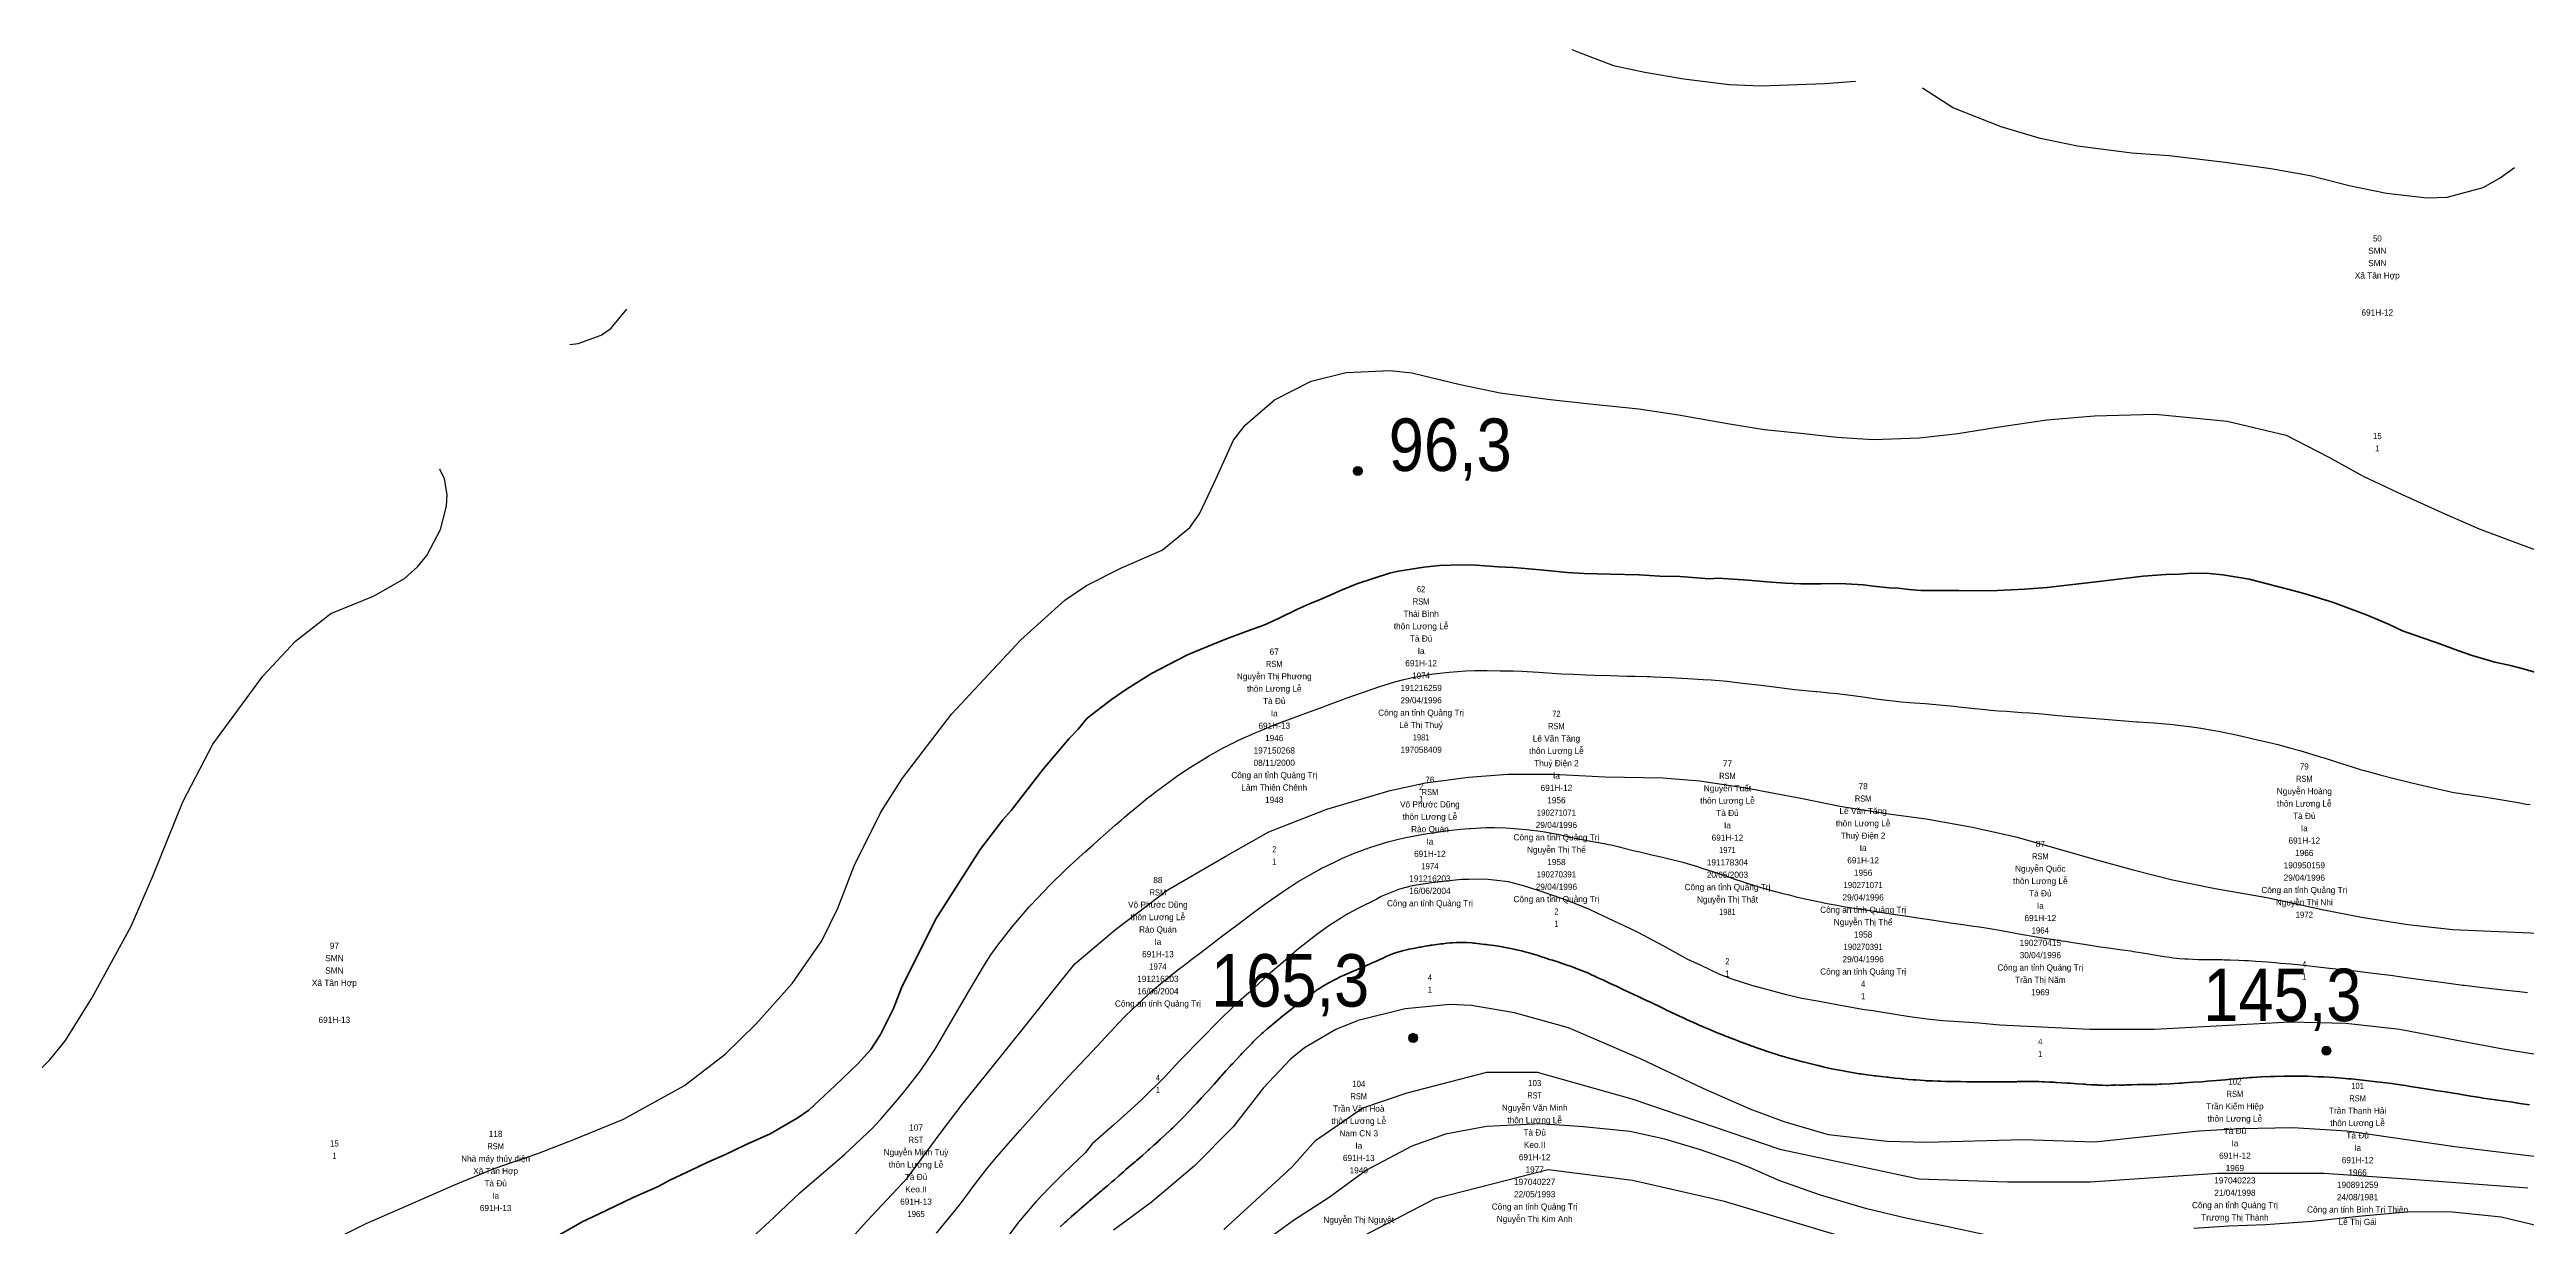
# Model space of a CAD drawing. Header units: metres. Extents: x 549268 to 556659, y 1838059 to 1844558.
# Drawn here: x 554067 to 554868, y 1840760 to 1841141 of the extents above; entities that cross this region are included whole.
import ezdxf
from ezdxf.enums import TextEntityAlignment as Align

# ---------------------------------------------------------------- set-up
doc = ezdxf.new("R2010")
doc.units = ezdxf.units.M
doc.header["$LTSCALE"] = 0.8
for name, color, linetype, lineweight in [('1', 7, 'Continuous', 25), ('2', 7, 'Continuous', 53), ('5', 7, 'Continuous', 13)]:
    doc.layers.add(name, color=color, linetype=linetype, lineweight=lineweight)
doc.layers.add('15', color=7, linetype='Continuous')

msp = doc.modelspace()

# ---------------------------------------------------------------- hatches: boundary and pattern name
at = {"layer": '5'}
for points in [[(554491.66, 1841004.79, 1), (554488.66, 1841004.79, 1)], [(554509.54, 1840821.23, 1), (554506.54, 1840821.23, 1)], [(554805.19, 1840817.1, 1), (554802.19, 1840817.1, 1)]]:
    msp.add_hatch(color=256, dxfattribs=at).paths.add_polyline_path(points)

# ---------------------------------------------------------------- linework, layer by layer
at = {"layer": '1'}
for points in [[(554559.39, 1841141.25), (554562.12, 1841140.15), (554572.96, 1841136.08), (554583.03, 1841133.91), (554595.66, 1841131.74), (554610.38, 1841129.95), (554620.71, 1841129.46), (554641.36, 1841130.25), (554651.31, 1841130.97)], [(554672.85, 1841128.8), (554673.27, 1841128.65), (554682.95, 1841122.4), (554698.35, 1841116.3), (554710.57, 1841112.66), (554723.09, 1841110.07), (554740.73, 1841107.83), (554752.76, 1841106.9), (554770.96, 1841104.73), (554785.71, 1841102.7), (554798.48, 1841100.43), (554811.07, 1841097.27), (554823.15, 1841094.76), (554836.29, 1841093.28), (554842.82, 1841093.5), (554854.45, 1841096.59)], [(554854.45, 1841096.59), (554859.93, 1841099.71), (554864.56, 1841103.1)], [(554235.11, 1841045.79), (554237.8, 1841046.05), (554245.17, 1841048.8), (554248.37, 1841050.91), (554253.55, 1841057.14)], [(554152.77, 1840752.92), (554169.1, 1840761.13), (554181.74, 1840766.65), (554197.5, 1840773.51), (554210.58, 1840778.94), (554224.72, 1840783.77), (554236.32, 1840788.33), (554252.4, 1840794.94), (554272.14, 1840805.8), (554285.4, 1840815.95), (554295.29, 1840825.73), (554307.09, 1840838.85), (554316.67, 1840852.72), (554321.78, 1840863.25), (554327.11, 1840876.94), (554335.77, 1840894.37), (554342.74, 1840905.39), (554358.67, 1840926.11), (554381.1, 1840950.11), (554395.27, 1840962.99), (554402.36, 1840967.71), (554413.7, 1840973.47), (554426.81, 1840979.21), (554435.8, 1840986.47), (554438.95, 1840990.94), (554443.64, 1841001.01), (554449.95, 1841014.74), (554453.71, 1841019.66), (554463.23, 1841027.82), (554475.1, 1841033.92), (554486.35, 1841036.71), (554500.59, 1841037.34), (554507.65, 1841036.52), (554523.29, 1841032.75), (554536.18, 1841030.15), (554551.59, 1841028.01), (554565.27, 1841026.56), (554581.09, 1841024.92), (554593.99, 1841022.96), (554610.45, 1841020.05), (554621.85, 1841018.28), (554633.54, 1841017.03), (554645.23, 1841015.78), (554657.02, 1841014.96), (554671.96, 1841015.55), (554684.35, 1841016.92), (554697.08, 1841019.02), (554713.17, 1841021.36), (554728.67, 1841022.64), (554748.22, 1841023.18), (554771.52, 1841020.92), (554790.69, 1841016.41), (554804.48, 1841009.22), (554815.58, 1841003.11), (554828.21, 1840997.18), (554841.05, 1840991.33), (554853.11, 1840986.11), (554891.58, 1840971.66)], [(554041.03, 1840786.13), (554044.25, 1840789.31), (554057.01, 1840804.4), (554066.79, 1840814.18), (554071.77, 1840820.45), (554080.33, 1840834.13), (554093.11, 1840857.47), (554100.12, 1840873.65), (554109.75, 1840897.69), (554119.5, 1840916.39), (554135.74, 1840938.34), (554146.3, 1840949.72), (554157.67, 1840958.66), (554171.47, 1840964.26), (554181.53, 1840969.97), (554185.8, 1840973.81), (554188.75, 1840977.47), (554193.16, 1840985.87), (554195.15, 1840993.39), (554195.32, 1840997.22), (554194.47, 1841002.28), (554193.02, 1841005.36)], [(554462.37, 1840922.23), (554464.95, 1840923.22), (554470.13, 1840925.18), (554478.05, 1840928.16), (554482.02, 1840929.63), (554485.3, 1840930.79), (554486.41, 1840931.19), (554497.25, 1840935.04), (554502.13, 1840936.51), (554504.59, 1840937.16), (554508.32, 1840938.02), (554512.1, 1840938.72), (554514.64, 1840939.1), (554519.74, 1840939.68), (554525.17, 1840940.06), (554527.89, 1840940.16), (554531.98, 1840940.19), (554536.23, 1840940.13), (554536.55, 1840940.13), (554537.89, 1840940.12), (554538.78, 1840940.1), (554540.57, 1840940.06), (554543.24, 1840939.95), (554545.02, 1840939.85), (554548.59, 1840939.64), (554556.14, 1840939.17), (554559.92, 1840938.97), (554563.93, 1840938.8), (554566.61, 1840938.7), (554571.96, 1840938.54), (554577.25, 1840938.39), (554579.89, 1840938.33), (554583.85, 1840938.25), (554584.26, 1840938.23), (554584.66, 1840938.22), (554586.01, 1840938.18), (554588.72, 1840938.08), (554591.43, 1840937.95), (554593.23, 1840937.85), (554596.84, 1840937.64), (554601.98, 1840937.31), (554604.55, 1840937.13), (554607.12, 1840936.92), (554608.41, 1840936.81), (554609.67, 1840936.69), (554612.19, 1840936.42), (554614.71, 1840936.14), (554619.74, 1840935.53), (554627.56, 1840934.55), (554631.47, 1840934.04), (554638.51, 1840933.37), (554638.76, 1840933.35), (554640.06, 1840933.24), (554642.67, 1840932.99), (554645.27, 1840932.71), (554647, 1840932.5), (554650.46, 1840932.06), (554654.4, 1840931.52), (554657.9, 1840931.03), (554659.65, 1840930.8), (554662.28, 1840930.48), (554663.56, 1840930.33), (554666.1, 1840930.08), (554668.66, 1840929.85), (554670.36, 1840929.71), (554673.77, 1840929.47), (554684.22, 1840928.53), (554684.66, 1840928.48), (554689.83, 1840927.9), (554692.42, 1840927.63), (554695, 1840927.38), (554696.3, 1840927.27), (554697.56, 1840927.17), (554700.09, 1840926.98), (554705.15, 1840926.64), (554707.68, 1840926.46), (554711.61, 1840926.14), (554716.84, 1840925.67), (554719.46, 1840925.44), (554723.58, 1840925.1), (554731.83, 1840924.47), (554742.35, 1840923.59), (554742.72, 1840923.57), (554746.11, 1840923.36), (554747.8, 1840923.24), (554750.33, 1840923.04), (554752.87, 1840922.81), (554754.13, 1840922.68), (554756.4, 1840922.43), (554757.54, 1840922.3), (554759.24, 1840922.08), (554761.78, 1840921.72), (554764.32, 1840921.32), (554765.58, 1840921.1), (554766.84, 1840920.88), (554769.34, 1840920.4), (554771.83, 1840919.89), (554773.5, 1840919.53), (554776.81, 1840918.8), (554781.8, 1840917.68), (554784.29, 1840917.1)], [(554292.72, 1840755.35), (554301.1, 1840763.11), (554309.52, 1840771.08), (554324.01, 1840783.45), (554333.28, 1840792.27), (554334.24, 1840793.26), (554335.73, 1840794.93), (554341.01, 1840801.05), (554343.58, 1840804.16), (554348.56, 1840810.59), (554350.89, 1840813.92), (554353.39, 1840817.83), (554358.11, 1840825.85), (554364.44, 1840836.73), (554368.98, 1840844.38), (554371.39, 1840848.11), (554373.58, 1840851.23), (554378.26, 1840857.25), (554381.91, 1840861.55), (554383.79, 1840863.65), (554386.7, 1840866.74), (554388.17, 1840868.28), (554390.78, 1840870.98), (554392.09, 1840872.31), (554394.09, 1840874.29), (554395.43, 1840875.6), (554396.11, 1840876.25), (554397.13, 1840877.21), (554398.08, 1840878.08), (554399.99, 1840879.81), (554401.91, 1840881.52), (554404.49, 1840883.78), (554405.78, 1840884.92), (554411.6, 1840890.07), (554413.55, 1840891.78), (554414.53, 1840892.63), (554416.24, 1840894.08), (554417.09, 1840894.8), (554418.39, 1840895.88), (554420.34, 1840897.47), (554422.32, 1840899.04), (554423.31, 1840899.82), (554425.1, 1840901.2), (554426.01, 1840901.88), (554427.37, 1840902.9), (554429.42, 1840904.4), (554431.5, 1840905.89), (554432.54, 1840906.62), (554436.03, 1840908.95), (554437.44, 1840909.81), (554440.46, 1840911.63), (554441.97, 1840912.52), (554444.27, 1840913.84), (554445.81, 1840914.69), (554446.58, 1840915.11), (554447.75, 1840915.73), (554448.92, 1840916.33), (554449.7, 1840916.72), (554451.28, 1840917.49), (554452.08, 1840917.87), (554453.67, 1840918.6), (554455.28, 1840919.31), (554456.35, 1840919.77), (554458.51, 1840920.68), (554459.79, 1840921.2), (554462.37, 1840922.23)], [(554784.29, 1840917.1), (554788.01, 1840916.2), (554791.42, 1840915.29), (554791.78, 1840915.19), (554795.11, 1840914.25), (554796.77, 1840913.77), (554799.25, 1840913.03), (554801.73, 1840912.27), (554802.97, 1840911.88), (554806.86, 1840910.63), (554810.32, 1840909.52), (554812.05, 1840908.97), (554814.66, 1840908.18), (554815.91, 1840907.82), (554818.43, 1840907.12), (554820.96, 1840906.45), (554826.03, 1840905.17), (554833.57, 1840903.29), (554837.35, 1840902.38), (554844.01, 1840900.92), (554844.38, 1840900.85), (554845.73, 1840900.61), (554846.64, 1840900.45), (554848.46, 1840900.17), (554850.28, 1840899.9), (554853.93, 1840899.38), (554856.66, 1840898.98), (554857.96, 1840898.78), (554860.57, 1840898.34), (554865.78, 1840897.42), (554868.39, 1840896.97), (554869.64, 1840896.77)], [(554319.05, 1840748.27), (554331.12, 1840761.77), (554344.35, 1840775.92), (554354.91, 1840790.31), (554362.45, 1840800.14), (554370.04, 1840809.62), (554383.19, 1840826.06), (554391.54, 1840836.5), (554398.52, 1840845.21), (554411.71, 1840856.29), (554428.6, 1840869.14), (554447.4, 1840880.06), (554461.32, 1840887.96), (554480.12, 1840895.35), (554500.6, 1840901.35), (554512.03, 1840903.83), (554525.96, 1840905.64), (554538.76, 1840906.68), (554553.36, 1840906.6), (554570.21, 1840905.74), (554588.86, 1840905.46), (554600.85, 1840904.44), (554615.79, 1840902.25), (554634.05, 1840898.74), (554646.2, 1840896.24), (554661.92, 1840893.76), (554674.16, 1840892.21), (554689.15, 1840889.46), (554703.16, 1840886.32), (554716.1, 1840882.7), (554728.56, 1840879.11), (554741.11, 1840875.63), (554753.91, 1840872.45), (554767.69, 1840869.66), (554784.39, 1840866.73), (554802.32, 1840862.81), (554815.03, 1840860.37), (554830.09, 1840857.91), (554844.67, 1840856.34), (554859.52, 1840855.73), (554872.4, 1840855.18)], [(554353.81, 1840758.04), (554356.27, 1840761), (554361.06, 1840767.03), (554363.99, 1840770.9), (554365.33, 1840772.69), (554370.5, 1840779.35), (554373.17, 1840782.6), (554380.81, 1840791.33), (554388.62, 1840800.16), (554396.4, 1840808.6), (554404.2, 1840816.83), (554412.75, 1840826.15), (554414.79, 1840828.25), (554419, 1840832.32), (554423.35, 1840836.25), (554426.32, 1840838.79), (554432.43, 1840843.72), (554433.37, 1840844.4), (554434.4, 1840845.16), (554436.45, 1840846.7), (554438.48, 1840848.25), (554441.17, 1840850.34), (554442.52, 1840851.38), (554445.62, 1840853.73), (554451.84, 1840858.4), (554455.94, 1840861.47), (554457.99, 1840862.99), (554460.05, 1840864.5), (554461.09, 1840865.25), (554462.16, 1840866), (554464.3, 1840867.5), (554466.45, 1840868.97), (554467.9, 1840869.94), (554470.81, 1840871.86), (554477.79, 1840875.78), (554478.09, 1840875.94), (554482.78, 1840878.3), (554485.17, 1840879.4), (554488.8, 1840880.95), (554493.67, 1840882.77), (554496.14, 1840883.58), (554499.88, 1840884.69), (554503.7, 1840885.66), (554506.26, 1840886.23), (554511.42, 1840887.23), (554519.39, 1840888.4), (554523.4, 1840888.82), (554526.31, 1840889.07)], [(554526.31, 1840889.07), (554526.6, 1840889.09), (554531.7, 1840889.32), (554534.25, 1840889.33), (554538.08, 1840889.24), (554542.08, 1840888.98), (554544.74, 1840888.72), (554550.03, 1840888.02), (554555.38, 1840887.07), (554558.04, 1840886.5), (554562.01, 1840885.54), (554569.76, 1840884.19), (554570.04, 1840884.14), (554571.32, 1840883.89), (554572.17, 1840883.72), (554573.86, 1840883.34), (554574.7, 1840883.14), (554576.39, 1840882.72), (554579.76, 1840881.86), (554581.45, 1840881.44), (554582.74, 1840881.13), (554585.34, 1840880.53), (554588.81, 1840879.74), (554590.53, 1840879.33), (554592.26, 1840878.91), (554593.12, 1840878.69), (554594.45, 1840878.34), (554595.33, 1840878.1), (554597.1, 1840877.59), (554599.74, 1840876.8), (554601.49, 1840876.25), (554604.98, 1840875.12), (554608.19, 1840874.06), (554609.79, 1840873.52), (554612.19, 1840872.69), (554614.59, 1840871.85), (554615.78, 1840871.42), (554619.37, 1840870.33), (554620.65, 1840869.96), (554621.92, 1840869.61), (554624.45, 1840868.91), (554626.99, 1840868.24), (554628.68, 1840867.8), (554629.81, 1840867.52), (554632.08, 1840866.97), (554635.42, 1840866.2), (554637.09, 1840865.83), (554639.61, 1840865.3), (554642.13, 1840864.79), (554643.39, 1840864.55), (554644.7, 1840864.3), (554647.33, 1840863.84), (554649.96, 1840863.39), (554651.72, 1840863.1), (554655.23, 1840862.55), (554660.63, 1840861.72), (554663.33, 1840861.33), (554667.39, 1840860.76), (554669.37, 1840860.45), (554670.63, 1840860.26), (554674.41, 1840859.68), (554679.44, 1840858.89), (554681.96, 1840858.51), (554686.01, 1840857.95), (554689.61, 1840857.45), (554691.41, 1840857.19), (554694.1, 1840856.78), (554695.36, 1840856.58), (554697.89, 1840856.14), (554705.44, 1840854.77), (554709.24, 1840854.11), (554711.77, 1840853.69), (554716.84, 1840852.86), (554717.9, 1840852.72), (554719.15, 1840852.54), (554721.64, 1840852.16), (554726.63, 1840851.35), (554729.12, 1840850.96), (554730.47, 1840850.76), (554733.18, 1840850.39), (554736.79, 1840849.91), (554738.6, 1840849.66), (554740.4, 1840849.4), (554741.3, 1840849.26), (554742.71, 1840849.03), (554745.52, 1840848.54), (554749.27, 1840847.9), (554751.14, 1840847.6), (554753.02, 1840847.33), (554753.96, 1840847.22), (554755.27, 1840847.07), (554756.14, 1840846.99), (554757.89, 1840846.85), (554758.76, 1840846.8), (554760.51, 1840846.71), (554762.26, 1840846.66), (554763.44, 1840846.63), (554765.78, 1840846.62), (554766.72, 1840846.59), (554768.44, 1840846.59), (554769.82, 1840846.58)], [(554686.46, 1840826.38), (554679.5, 1840826.73), (554675.33, 1840827.21), (554668.78, 1840828.08), (554664.11, 1840828.78), (554656.86, 1840830.04), (554654.21, 1840830.31), (554646.39, 1840831.7), (554638.93, 1840833.12), (554633.88, 1840833.97), (554628.97, 1840835.2), (554622.13, 1840836.98), (554617.7, 1840838.17), (554611.29, 1840840.27), (554607.29, 1840841.8), (554601.06, 1840844.76), (554597.02, 1840846.66), (554591.15, 1840849.85), (554589.16, 1840850.94), (554580.9, 1840855.36), (554576.36, 1840857.48), (554569.65, 1840860.67), (554565.11, 1840862.79), (554560.41, 1840864.71), (554555.52, 1840866.6), (554548.52, 1840869.01), (554543.78, 1840870.46), (554538.95, 1840871.8), (554531.37, 1840872.65), (554526.05, 1840872.53), (554523.71, 1840872.55), (554514.09, 1840871.49), (554507.74, 1840870.51), (554503.65, 1840869.41), (554497.74, 1840867.07), (554496.07, 1840866.04), (554490.56, 1840863.38), (554486.95, 1840861.39), (554480.82, 1840857.53), (554476.91, 1840854.76), (554470.54, 1840849.76), (554466.02, 1840845.8), (554461.15, 1840841.61), (554454.85, 1840835.87), (554450.76, 1840832.23), (554444.59, 1840826.22), (554439.97, 1840821.5), (554432.56, 1840813.95), (554427.63, 1840808.63), (554420.12, 1840801.16), (554415.44, 1840797), (554411.02, 1840792.95), (554404.19, 1840786.96), (554401.95, 1840784.18), (554395.02, 1840777.43), (554390.21, 1840772.68), (554385.93, 1840768.19), (554380.3, 1840761.58), (554376.88, 1840756.9)], [(554769.82, 1840846.58), (554770.75, 1840846.56), (554772.59, 1840846.52), (554775.36, 1840846.41), (554777.2, 1840846.32), (554778.43, 1840846.25), (554780.88, 1840846.1), (554784.66, 1840845.83), (554787.19, 1840845.63), (554788.86, 1840845.49), (554792.22, 1840845.18), (554796.4, 1840844.76), (554804.74, 1840843.85), (554813.01, 1840842.95), (554817.14, 1840842.47), (554821.52, 1840841.92), (554824.44, 1840841.54), (554830.28, 1840840.74), (554838.48, 1840839.61), (554842.58, 1840839.04), (554847.85, 1840838.36), (554848.42, 1840838.29), (554852.57, 1840837.79), (554855.34, 1840837.46), (554860.87, 1840836.83), (554866.18, 1840836.24), (554868.84, 1840835.97)], [(554540.89, 1840829.31), (554526.98, 1840831.7), (554519.97, 1840832.09), (554505.5, 1840830.66), (554490.26, 1840826.86), (554482.99, 1840823.93), (554472.93, 1840818.02), (554468.37, 1840814.37), (554459.55, 1840804.94), (554449.84, 1840792.4), (554437.15, 1840779.71), (554423.3, 1840767.96), (554411.08, 1840759.02)], [(554882.07, 1840781.57), (554866.37, 1840783.35), (554845.29, 1840785.94), (554810.35, 1840791.05), (554792.79, 1840792.09), (554775.73, 1840791.78), (554762.43, 1840791.01), (554745.86, 1840789.33), (554728.75, 1840787.45), (554705.43, 1840788.2), (554674.19, 1840787.37), (554661.47, 1840787.72), (554642.55, 1840789.85), (554628.16, 1840794.07), (554617.14, 1840798.13), (554601.94, 1840804.9), (554581.67, 1840814.45), (554558.34, 1840824.55), (554540.89, 1840829.31)], [(554874.8, 1840815.3), (554860.8, 1840817.62), (554845.87, 1840820.37), (554827.49, 1840823.97), (554810.01, 1840825.9), (554791.98, 1840826.36), (554748.02, 1840823.95), (554727.13, 1840823.95), (554697.99, 1840825.4), (554691.19, 1840825.96), (554686.46, 1840826.38)], [(554446.77, 1840759.26), (554468.78, 1840779.42), (554476.44, 1840788.06), (554491.76, 1840798.62), (554506.12, 1840803.42), (554531.96, 1840810.14), (554548.24, 1840810.14), (554578.87, 1840801.5), (554626.73, 1840785.18), (554671.72, 1840775.58), (554700.44, 1840774.62), (554727.25, 1840774.62), (554768.41, 1840777.5), (554802.87, 1840777.5), (554829.67, 1840775.58), (554868.92, 1840772.7)], [(554693.78, 1840757.37), (554680.74, 1840760.23), (554667.54, 1840762.9), (554654.95, 1840765.91), (554639.95, 1840770.34), (554626.81, 1840774.98), (554616.98, 1840779.32), (554612.87, 1840780.93), (554601.1, 1840784.96), (554589.58, 1840788.47), (554578.26, 1840790.96), (554563.13, 1840792.48), (554549.36, 1840793.39), (554531.86, 1840792.59), (554518.57, 1840790.1), (554507.67, 1840786.18), (554493, 1840778.39), (554480.87, 1840769.57), (554469.34, 1840762.12), (554455.13, 1840751.76)], [(554648.92, 1840756.31), (554608.85, 1840768.27), (554579.02, 1840775.11), (554551.74, 1840778.53), (554515.09, 1840769.13), (554470.77, 1840746.05)], [(554874.29, 1840759.84), (554860.27, 1840763.16), (554844.55, 1840764.8), (554830.79, 1840764.88), (554814.11, 1840763.41), (554799.13, 1840761.76), (554783.99, 1840760.75), (554772.16, 1840760.29), (554760.73, 1840759.5)]]:
    msp.add_lwpolyline(points, dxfattribs=at)
at = {"layer": '2'}
for points in [[(554228.66, 1840755.73), (554239.11, 1840761.72), (554244.39, 1840764.15), (554255.62, 1840769.52), (554263.63, 1840773.11), (554267.67, 1840775.26), (554274.3, 1840778.41), (554279.71, 1840781), (554285.68, 1840783.65), (554291.91, 1840786.62), (554299.92, 1840790.2), (554308.61, 1840795.29), (554312.46, 1840797.85), (554317.63, 1840802.69), (554320.85, 1840805.75), (554328.33, 1840812.85), (554332.52, 1840817.44), (554335.69, 1840822.34), (554339.88, 1840830.78), (554342.42, 1840837.47), (554353.39, 1840859.61), (554367.88, 1840882.19), (554375.24, 1840891.8), (554377.89, 1840894.9), (554388.3, 1840908.3), (554396.75, 1840918.22), (554399.61, 1840921.15), (554402.51, 1840924.72), (554410.45, 1840930.83), (554415.32, 1840934.18), (554423.38, 1840939.18), (554434.78, 1840945.21), (554437.56, 1840946.36), (554443.11, 1840948.65), (554448.22, 1840950.62), (554455.23, 1840953.27), (554459.73, 1840954.88), (554464.46, 1840956.99), (554470.58, 1840960.01), (554474.51, 1840961.75), (554478.54, 1840963.41), (554485.05, 1840966.28), (554489.8, 1840968.21), (554500.36, 1840971.71), (554503.28, 1840972.41), (554511.56, 1840973.69), (554516.55, 1840974.24), (554523.64, 1840974.46)], [(554523.64, 1840974.46), (554528.43, 1840974.33), (554535.59, 1840973.81), (554540.59, 1840973.52), (554545.5, 1840973.12), (554550.32, 1840972.63), (554557.88, 1840971.96), (554563.45, 1840971.55), (554571.89, 1840971.35), (554581.18, 1840971.16), (554587.95, 1840970.78), (554594.43, 1840970.65), (554603.96, 1840969.92), (554606.76, 1840970.04), (554616.55, 1840969.44), (554622.51, 1840968.88), (554628.55, 1840968.42), (554633.52, 1840968.31), (554640.07, 1840968.28), (554644.37, 1840968.38), (554648.13, 1840968.24), (554653.78, 1840967.92), (554657.1, 1840967.45), (554662.11, 1840966.97), (554665.03, 1840966.82), (554668.63, 1840966.47), (554672.41, 1840966.14), (554678.96, 1840966.11), (554684.67, 1840966.08), (554695.06, 1840966.01), (554705.95, 1840966.56), (554713.29, 1840967.08), (554716.98, 1840967.49), (554728.16, 1840968.82), (554735.45, 1840969.71), (554744.41, 1840970.79), (554751.75, 1840971.32), (554756.04, 1840971.42), (554760.13, 1840971.68), (554765.76, 1840971.55), (554770.19, 1840971.2), (554778.68, 1840969.79), (554784.55, 1840968.29), (554793.71, 1840965.83), (554796.79, 1840965.05), (554805.7, 1840962.29), (554811.66, 1840960.04), (554816.63, 1840958.25), (554823.79, 1840955.21), (554828.33, 1840953.08), (554834.76, 1840950.8), (554839.24, 1840949.23), (554846.26, 1840946.64), (554850.92, 1840945.09), (554858.27, 1840942.91), (554863.26, 1840941.77), (554867.78, 1840940.68), (554871.85, 1840939.44)], [(554545.49, 1840848.81), (554545.07, 1840848.92), (554544.65, 1840849.04), (554543.12, 1840849.43), (554541.57, 1840849.79), (554541.13, 1840849.89), (554540.69, 1840849.98), (554539.08, 1840850.32), (554537.36, 1840850.65), (554536.85, 1840850.73), (554536.33, 1840850.82), (554534.32, 1840851.12), (554532.32, 1840851.4), (554531.81, 1840851.47), (554531.3, 1840851.53), (554529.62, 1840851.74), (554528.02, 1840851.91), (554527.57, 1840851.94), (554527.12, 1840851.98), (554525.47, 1840852.08), (554523.91, 1840852.13), (554523.52, 1840852.14), (554523.15, 1840852.14), (554521.94, 1840852.12), (554520.82, 1840852.06), (554520.5, 1840852.04), (554520.18, 1840852.01), (554518.98, 1840851.89), (554517.73, 1840851.74), (554517.37, 1840851.7), (554517, 1840851.65), (554515.63, 1840851.48), (554514.21, 1840851.28), (554513.81, 1840851.22), (554513.42, 1840851.16), (554511.97, 1840850.92), (554510.5, 1840850.65), (554510.09, 1840850.58), (554509.68, 1840850.5), (554508.16, 1840850.24), (554506.69, 1840849.95), (554506.3, 1840849.86), (554505.92, 1840849.77), (554504.64, 1840849.43), (554503.44, 1840849.08), (554503.12, 1840848.99), (554502.81, 1840848.89), (554501.7, 1840848.54), (554500.66, 1840848.18), (554500.38, 1840848.07), (554500.11, 1840847.95), (554499.16, 1840847.5), (554498.14, 1840847), (554497.82, 1840846.86), (554497.49, 1840846.71), (554496.18, 1840846.14), (554494.75, 1840845.52), (554494.34, 1840845.34), (554493.93, 1840845.15), (554492.4, 1840844.46), (554490.73, 1840843.72), (554490.23, 1840843.5), (554489.71, 1840843.27), (554487.7, 1840842.42), (554485.69, 1840841.55), (554485.17, 1840841.32), (554484.67, 1840841.08), (554483.01, 1840840.25), (554481.46, 1840839.41), (554481.03, 1840839.18), (554480.59, 1840838.94), (554479.02, 1840838.05), (554477.49, 1840837.14), (554477.09, 1840836.88), (554476.7, 1840836.62), (554475.38, 1840835.67), (554474.09, 1840834.69), (554473.73, 1840834.41), (554473.37, 1840834.13), (554472.03, 1840833.09), (554470.62, 1840832), (554470.22, 1840831.68), (554469.81, 1840831.37), (554468.25, 1840830.2), (554466.7, 1840829.01), (554466.28, 1840828.69), (554465.87, 1840828.37), (554464.45, 1840827.22), (554463.05, 1840826.06), (554462.66, 1840825.73), (554462.27, 1840825.4), (554460.85, 1840824.18), (554459.46, 1840822.96), (554459.09, 1840822.62), (554458.73, 1840822.29), (554457.5, 1840821.12), (554456.3, 1840819.92), (554455.95, 1840819.58), (554455.61, 1840819.23), (554454.33, 1840817.94), (554453.02, 1840816.58)], [(554645.43, 1840810.89), (554643.55, 1840811.25), (554643.05, 1840811.36), (554642.55, 1840811.46), (554640.82, 1840811.86), (554639.12, 1840812.27), (554638.65, 1840812.38), (554638.17, 1840812.5), (554636.44, 1840812.93), (554634.74, 1840813.36), (554634.28, 1840813.48), (554633.83, 1840813.6), (554632.23, 1840814.01), (554630.68, 1840814.43), (554630.25, 1840814.55), (554629.83, 1840814.67), (554628.31, 1840815.1), (554626.79, 1840815.55), (554626.36, 1840815.68), (554625.94, 1840815.82), (554624.38, 1840816.32), (554622.81, 1840816.84), (554622.37, 1840816.99), (554621.93, 1840817.14), (554620.33, 1840817.68), (554618.7, 1840818.25), (554618.24, 1840818.41), (554617.78, 1840818.58), (554616.07, 1840819.21), (554614.38, 1840819.85), (554613.92, 1840820.02), (554613.47, 1840820.19), (554611.89, 1840820.78), (554610.35, 1840821.37), (554609.93, 1840821.54), (554609.5, 1840821.7), (554607.98, 1840822.3), (554606.5, 1840822.9), (554606.1, 1840823.06), (554605.7, 1840823.23), (554604.33, 1840823.81), (554602.98, 1840824.38), (554602.61, 1840824.54), (554602.24, 1840824.7), (554600.91, 1840825.27), (554599.57, 1840825.86), (554599.2, 1840826.02), (554598.83, 1840826.19), (554597.5, 1840826.8), (554596.17, 1840827.41), (554595.81, 1840827.58), (554595.44, 1840827.75), (554594.11, 1840828.37), (554592.84, 1840828.97), (554592.51, 1840829.13), (554592.18, 1840829.28), (554591.07, 1840829.82), (554589.9, 1840830.38), (554589.53, 1840830.56), (554589.14, 1840830.74), (554587.59, 1840831.48), (554585.95, 1840832.25), (554585.51, 1840832.46), (554585.08, 1840832.67), (554583.55, 1840833.39), (554581.93, 1840834.16), (554581.43, 1840834.4), (554580.91, 1840834.64), (554576.75, 1840836.57), (554576.2, 1840836.83), (554575.66, 1840837.08), (554573.84, 1840837.94), (554572.11, 1840838.76), (554571.64, 1840838.98), (554571.16, 1840839.21), (554569.46, 1840840), (554567.87, 1840840.74), (554567.47, 1840840.93), (554567.08, 1840841.11), (554565.82, 1840841.71), (554564.62, 1840842.26), (554564.27, 1840842.41), (554563.91, 1840842.56), (554562.57, 1840843.09), (554561.18, 1840843.62), (554560.8, 1840843.76), (554560.41, 1840843.91), (554559.01, 1840844.43), (554557.53, 1840844.95), (554557.08, 1840845.11), (554556.63, 1840845.26), (554554.89, 1840845.83), (554553.14, 1840846.39), (554552.68, 1840846.54), (554552.24, 1840846.68), (554550.73, 1840847.17), (554549.29, 1840847.64), (554548.89, 1840847.77), (554548.48, 1840847.89), (554547, 1840848.36), (554545.49, 1840848.81)], [(554453.02, 1840816.58), (554452.65, 1840816.19), (554452.28, 1840815.8), (554450.94, 1840814.36), (554449.58, 1840812.88), (554449.2, 1840812.47), (554448.82, 1840812.05), (554447.43, 1840810.53), (554445.99, 1840808.94), (554445.58, 1840808.48), (554445.16, 1840808.01), (554443.6, 1840806.26), (554442.01, 1840804.48), (554441.58, 1840804), (554441.14, 1840803.52), (554439.59, 1840801.83), (554438.02, 1840800.14), (554437.57, 1840799.67), (554437.12, 1840799.19), (554435.45, 1840797.42), (554433.81, 1840795.72), (554433.38, 1840795.28), (554432.96, 1840794.85), (554431.54, 1840793.42), (554430.13, 1840792.06), (554429.73, 1840791.67), (554429.32, 1840791.29), (554427.8, 1840789.86), (554426.28, 1840788.46), (554425.87, 1840788.09), (554425.47, 1840787.72), (554424.07, 1840786.46), (554422.68, 1840785.21), (554422.29, 1840784.86), (554421.89, 1840784.51), (554420.42, 1840783.21), (554418.92, 1840781.89), (554418.51, 1840781.53), (554418.09, 1840781.17), (554416.58, 1840779.88), (554415.08, 1840778.59), (554414.67, 1840778.23), (554414.26, 1840777.88), (554412.8, 1840776.6), (554411.35, 1840775.34), (554410.94, 1840774.99), (554410.54, 1840774.64), (554409.07, 1840773.39), (554407.58, 1840772.13), (554407.17, 1840771.78), (554406.75, 1840771.42), (554405.23, 1840770.12), (554403.71, 1840768.81), (554403.28, 1840768.45), (554402.86, 1840768.08), (554401.34, 1840766.78), (554399.8, 1840765.45), (554399.37, 1840765.07), (554398.93, 1840764.7), (554397.35, 1840763.31), (554395.83, 1840761.94), (554395.44, 1840761.59), (554395.07, 1840761.23), (554393.81, 1840760.03)], [(554746.26, 1840806.17), (554743.89, 1840806.16), (554743.27, 1840806.15), (554742.67, 1840806.13), (554740.63, 1840806.07), (554738.84, 1840806), (554738.39, 1840805.99), (554737.97, 1840805.99), (554736.62, 1840805.99), (554735.48, 1840806), (554735.19, 1840805.99), (554734.9, 1840805.98), (554733.97, 1840805.93), (554733.02, 1840805.88), (554732.72, 1840805.88), (554732.41, 1840805.88), (554731.17, 1840805.92), (554729.82, 1840805.99), (554729.44, 1840806.01), (554729.06, 1840806.03), (554727.66, 1840806.1), (554726.09, 1840806.2), (554725.59, 1840806.23), (554725.08, 1840806.26), (554723, 1840806.4), (554720.89, 1840806.54), (554720.34, 1840806.58), (554719.82, 1840806.61), (554718.07, 1840806.72), (554716.44, 1840806.82), (554715.99, 1840806.84), (554715.54, 1840806.87), (554713.92, 1840806.96), (554712.43, 1840807.04), (554712.06, 1840807.06), (554711.71, 1840807.07), (554710.62, 1840807.12), (554709.62, 1840807.14), (554709.33, 1840807.15), (554709.03, 1840807.15), (554707.91, 1840807.13), (554706.75, 1840807.11), (554706.43, 1840807.11), (554706.11, 1840807.1), (554704.95, 1840807.09), (554703.73, 1840807.08), (554703.36, 1840807.07), (554702.99, 1840807.06), (554701.56, 1840807.02), (554700.12, 1840806.98), (554699.74, 1840806.97), (554699.37, 1840806.97), (554698.1, 1840806.98), (554696.76, 1840806.99), (554696.35, 1840806.99), (554695.91, 1840806.99), (554694.2, 1840806.98), (554692.42, 1840806.98), (554691.94, 1840806.98), (554691.48, 1840806.99), (554689.87, 1840807.02), (554688.21, 1840807.05), (554687.72, 1840807.06), (554687.21, 1840807.06), (554685.24, 1840807.08), (554683.26, 1840807.09), (554682.75, 1840807.1), (554682.24, 1840807.1), (554680.53, 1840807.15), (554678.88, 1840807.2), (554678.41, 1840807.22), (554677.93, 1840807.23), (554676.17, 1840807.29), (554674.46, 1840807.35), (554674.02, 1840807.38), (554673.59, 1840807.4), (554672.15, 1840807.51), (554670.75, 1840807.63), (554670.35, 1840807.66), (554669.94, 1840807.7), (554668.41, 1840807.82), (554666.8, 1840807.97), (554666.34, 1840808.01), (554665.87, 1840808.06), (554664.13, 1840808.24), (554662.35, 1840808.44), (554661.86, 1840808.49), (554661.37, 1840808.55), (554659.62, 1840808.74), (554657.83, 1840808.95), (554657.32, 1840809.01), (554656.8, 1840809.07), (554654.88, 1840809.32), (554652.96, 1840809.59), (554652.44, 1840809.66), (554651.93, 1840809.74), (554650.13, 1840810.04), (554648.35, 1840810.36), (554647.84, 1840810.45), (554647.33, 1840810.55), (554645.43, 1840810.89)], [(554869.45, 1840799.62), (554866.34, 1840800.05), (554863.28, 1840800.49), (554862.42, 1840800.61), (554861.56, 1840800.74), (554858.4, 1840801.19), (554855.23, 1840801.65), (554854.36, 1840801.78), (554853.49, 1840801.92), (554850.4, 1840802.42), (554847.28, 1840802.94), (554846.41, 1840803.08), (554845.52, 1840803.22), (554842.29, 1840803.74), (554838.99, 1840804.26), (554838.07, 1840804.41), (554837.15, 1840804.56), (554833.77, 1840805.1), (554830.32, 1840805.65), (554829.35, 1840805.79), (554828.37, 1840805.94), (554824.75, 1840806.44), (554821.08, 1840806.91), (554820.07, 1840807.04), (554819.05, 1840807.16), (554815.37, 1840807.58), (554811.73, 1840807.94), (554810.74, 1840808.03), (554809.76, 1840808.12), (554806.26, 1840808.38), (554802.86, 1840808.59), (554801.93, 1840808.64), (554801.01, 1840808.68), (554797.73, 1840808.8), (554794.57, 1840808.86), (554793.72, 1840808.87), (554792.88, 1840808.87), (554789.96, 1840808.83), (554787.09, 1840808.75), (554786.3, 1840808.73), (554785.5, 1840808.7), (554782.6, 1840808.6), (554779.72, 1840808.45), (554778.93, 1840808.4), (554778.15, 1840808.34), (554775.35, 1840808.11), (554772.54, 1840807.84), (554771.76, 1840807.77), (554770.97, 1840807.7), (554768.07, 1840807.44), (554765.14, 1840807.19), (554764.33, 1840807.13), (554763.51, 1840807.07), (554760.56, 1840806.86), (554757.61, 1840806.66), (554756.8, 1840806.61), (554755.99, 1840806.56), (554753.09, 1840806.38), (554750.29, 1840806.25), (554749.54, 1840806.22), (554748.8, 1840806.2), (554746.26, 1840806.17)]]:
    msp.add_lwpolyline(points, dxfattribs=at)
at = {"layer": '5'}
for centre in [(554490.16, 1841004.79), (554508.04, 1840821.23), (554803.69, 1840817.1)]:
    msp.add_circle(centre, 1.5, dxfattribs=at)

# ---------------------------------------------------------------- texts
at = {"layer": '15'}
for s, width, p in [('50', 0.95, (554820.18, 1841079.11)), ('15', 0.95, (554820.18, 1841015.11)), ('1', 0.75, (554820.17, 1841011.11)), ('62', 0.9, (554510.65, 1840965.55)), ('RSM', 0.9, (554510.64, 1840961.55)), ('RSM', 0.9, (554463.1, 1840941.32)), ('1974', 0.95, (554510.64, 1840937.55)), ('72', 0.9, (554554.44, 1840925.19)), ('1981', 0.9, (554510.64, 1840917.55)), ('RSM', 0.9, (554554.44, 1840921.19)), ('79', 0.95, (554796.55, 1840908.13)), ('2', 0.85, (554510.64, 1840901.55)), ('RSM', 0.9, (554513.49, 1840899.85)), ('RSM', 0.9, (554609.81, 1840905.07)), ('RSM', 0.9, (554796.54, 1840904.13)), ('1', 0.75, (554510.64, 1840897.55)), ('190271071', 0.95, (554554.44, 1840893.19)), ('RSM', 0.9, (554653.73, 1840897.73)), ('2', 0.85, (554463.1, 1840881.32)), ('1', 0.75, (554463.1, 1840877.32)), ('1974', 0.95, (554513.48, 1840875.85)), ('1971', 0.9, (554609.81, 1840881.07)), ('RSM', 0.9, (554711.09, 1840879.04)), ('RSM', 0.9, (554425.43, 1840867.36)), ('190270391', 0.95, (554554.44, 1840873.19)), ('190271071', 0.95, (554653.73, 1840869.73)), ('2', 0.85, (554554.44, 1840861.19)), ('1981', 0.9, (554609.81, 1840861.07)), ('1972', 0.95, (554796.54, 1840860.13)), ('1', 0.75, (554554.44, 1840857.19)), ('1964', 0.95, (554711.08, 1840855.04)), ('1974', 0.95, (554425.43, 1840843.36)), ('2', 0.85, (554609.81, 1840845.07)), ('190270391', 0.95, (554653.73, 1840849.73)), ('4', 0.9, (554796.54, 1840844.13)), ('4', 0.9, (554513.49, 1840839.85)), ('1', 0.75, (554513.49, 1840835.85)), ('1', 0.75, (554609.81, 1840841.07)), ('4', 0.9, (554653.73, 1840837.73)), ('1', 0.75, (554796.54, 1840840.13)), ('1', 0.75, (554653.73, 1840833.73)), ('4', 0.9, (554711.09, 1840819.04)), ('1', 0.75, (554711.09, 1840815.04)), ('4', 0.9, (554425.43, 1840807.36)), ('1', 0.75, (554425.43, 1840803.36)), ('104', 0.95, (554490.46, 1840805.36)), ('103', 0.95, (554547.41, 1840805.63)), ('102', 0.95, (554774.08, 1840806.11)), ('101', 0.9, (554813.79, 1840804.68)), ('RSM', 0.9, (554490.46, 1840801.36)), ('RST', 0.85, (554547.4, 1840801.63)), ('RSM', 0.9, (554774.08, 1840802.11)), ('RSM', 0.9, (554813.79, 1840800.68)), ('RST', 0.85, (554347.13, 1840787.23)), ('15', 0.95, (554158.85, 1840786.08)), ('1', 0.75, (554158.85, 1840782.08)), ('RSM', 0.9, (554211.05, 1840785.16)), ('1965', 0.95, (554347.12, 1840763.23))]:
    msp.add_text(s, height=2, dxfattribs=dict(at, width=width)).set_placement(p, align=Align.CENTER)
for s, p in [('SMN', (554820.18, 1841075.11)), ('SMN', (554820.18, 1841071.11)), ('Xã Tân Hợp', (554820.17, 1841067.11)), ('691H-12', (554820.17, 1841055.11)), ('Thái Bình', (554510.64, 1840957.55)), ('thôn Lương Lễ', (554510.64, 1840953.55)), ('Tà Đủ', (554510.64, 1840949.55)), ('67', (554463.1, 1840945.32)), ('691H-12', (554510.64, 1840941.55)), ('Ia', (554510.64, 1840945.55)), ('Nguyễn Thị Phương', (554463.1, 1840937.32)), ('thôn Lương Lễ', (554463.1, 1840933.32)), ('191216259', (554510.65, 1840933.55)), ('Tà Đủ', (554463.1, 1840929.32)), ('Ia', (554463.1, 1840925.32)), ('Công an tỉnh Quảng Trị', (554510.64, 1840925.55)), ('29/04/1996', (554510.64, 1840929.55)), ('691H-13', (554463.1, 1840921.32)), ('1946', (554463.09, 1840917.32)), ('Lê Thị Thuý', (554510.64, 1840921.55)), ('Lê Văn Tăng', (554554.44, 1840917.19)), ('08/11/2000', (554463.1, 1840909.32)), ('197150268', (554463.1, 1840913.32)), ('197058409', (554510.65, 1840913.55)), ('thôn Lương Lễ', (554554.44, 1840913.19)), ('Thuỷ Điện 2', (554554.44, 1840909.19)), ('77', (554609.81, 1840909.07)), ('Công an tỉnh Quảng Trị', (554463.1, 1840905.32)), ('Lâm Thiên Chênh', (554463.09, 1840901.32)), ('76', (554513.49, 1840903.85)), ('691H-12', (554554.44, 1840901.19)), ('Ia', (554554.44, 1840905.19)), ('Nguyễn Tuất', (554609.81, 1840901.07)), ('78', (554653.73, 1840901.73)), ('Nguyễn Hoàng', (554796.55, 1840900.13)), ('1948', (554463.09, 1840897.32)), ('Võ Phước Dũng', (554513.48, 1840895.85)), ('thôn Lương Lễ', (554513.49, 1840891.85)), ('1956', (554554.44, 1840897.19)), ('thôn Lương Lễ', (554609.81, 1840897.07)), ('Tà Đủ', (554609.81, 1840893.07)), ('Lê Văn Tăng', (554653.73, 1840893.73)), ('thôn Lương Lễ', (554796.54, 1840896.13)), ('Tà Đủ', (554796.54, 1840892.13)), ('Rào Quán', (554513.49, 1840887.85)), ('Ia', (554513.49, 1840883.85)), ('Công an tỉnh Quảng Trị', (554554.44, 1840885.19)), ('29/04/1996', (554554.44, 1840889.19)), ('691H-12', (554609.81, 1840885.07)), ('Ia', (554609.81, 1840889.07)), ('thôn Lương Lễ', (554653.73, 1840889.73)), ('Thuỷ Điện 2', (554653.73, 1840885.73)), ('691H-12', (554796.54, 1840884.13)), ('Ia', (554796.54, 1840888.13)), ('691H-12', (554513.49, 1840879.85)), ('Nguyễn Thị Thể', (554554.44, 1840881.19)), ('1958', (554554.44, 1840877.19)), ('191178304', (554609.81, 1840877.07)), ('691H-12', (554653.73, 1840877.73)), ('Ia', (554653.73, 1840881.73)), ('Nguyễn Quốc', (554711.09, 1840875.04)), ('87', (554711.09, 1840883.04)), ('190950159', (554796.55, 1840876.13)), ('1966', (554796.54, 1840880.13)), ('88', (554425.44, 1840871.36)), ('191216203', (554513.49, 1840871.85)), ('16/06/2004', (554513.49, 1840867.85)), ('29/04/1996', (554554.44, 1840869.19)), ('Công an tỉnh Quảng Trị', (554609.81, 1840869.07)), ('20/05/2003', (554609.81, 1840873.07)), ('1956', (554653.72, 1840873.73)), ('thôn Lương Lễ', (554711.09, 1840871.04)), ('Tà Đủ', (554711.09, 1840867.04)), ('Công an tỉnh Quảng Trị', (554796.54, 1840868.13)), ('29/04/1996', (554796.54, 1840872.13)), ('Võ Phước Dũng', (554425.43, 1840863.36)), ('thôn Lương Lễ', (554425.43, 1840859.36)), ('Công an tỉnh Quảng Trị', (554513.49, 1840863.85)), ('Công an tỉnh Quảng Trị', (554554.44, 1840865.19)), ('Nguyễn Thị Thất', (554609.81, 1840865.07)), ('Công an tỉnh Quảng Trị', (554653.73, 1840861.73)), ('29/04/1996', (554653.73, 1840865.73)), ('Ia', (554711.09, 1840863.04)), ('Nguyễn Thị Nhi', (554796.54, 1840864.13)), ('Rào Quán', (554425.43, 1840855.36)), ('Ia', (554425.43, 1840851.36)), ('Nguyễn Thị Thể', (554653.73, 1840857.73)), ('1958', (554653.72, 1840853.73)), ('691H-12', (554711.09, 1840859.04)), ('SMN', (554158.85, 1840846.08)), ('97', (554158.85, 1840850.08)), ('691H-13', (554425.44, 1840847.36)), ('29/04/1996', (554653.73, 1840845.73)), ('Công an tỉnh Quảng Trị', (554711.09, 1840843.04)), ('30/04/1996', (554711.09, 1840847.04)), ('190270415', (554711.09, 1840851.04)), ('Xã Tân Hợp', (554158.85, 1840838.08)), ('SMN', (554158.85, 1840842.08)), ('191216203', (554425.43, 1840839.36)), ('16/06/2004', (554425.43, 1840835.36)), ('Công an tỉnh Quảng Trị', (554653.73, 1840841.73)), ('Trần Thị Năm', (554711.09, 1840839.04)), ('Công an tỉnh Quảng Trị', (554425.43, 1840831.36)), ('1969', (554711.08, 1840835.04)), ('691H-13', (554158.85, 1840826.08)), ('Trần Văn Hoà', (554490.46, 1840797.36)), ('Nguyễn Văn Minh', (554547.41, 1840797.63)), ('Trần Kiếm Hiệp', (554774.08, 1840798.11)), ('Trần Thanh Hải', (554813.8, 1840796.68)), ('118', (554211.05, 1840789.16)), ('107', (554347.14, 1840791.23)), ('thôn Lương Lễ', (554490.46, 1840793.36)), ('Nam CN 3', (554490.46, 1840789.36)), ('thôn Lương Lễ', (554547.4, 1840793.63)), ('Tà Đủ', (554547.4, 1840789.63)), ('thôn Lương Lễ', (554774.08, 1840794.11)), ('Tà Đủ', (554774.08, 1840790.11)), ('thôn Lương Lễ', (554813.79, 1840792.68)), ('Tà Đủ', (554813.79, 1840788.68)), ('Nhà máy thủy điện', (554211.05, 1840781.16)), ('Nguyễn Minh Tuỳ', (554347.12, 1840783.23)), ('thôn Lương Lễ', (554347.13, 1840779.23)), ('691H-13', (554490.46, 1840781.36)), ('Ia', (554490.46, 1840785.36)), ('691H-12', (554547.4, 1840781.63)), ('Keo.II', (554547.4, 1840785.63)), ('691H-12', (554774.08, 1840782.11)), ('Ia', (554774.08, 1840786.11)), ('691H-12', (554813.79, 1840780.68)), ('Ia', (554813.79, 1840784.68)), ('Xã Tân Hợp', (554211.05, 1840777.16)), ('Tà Đủ', (554211.05, 1840773.16)), ('Tà Đủ', (554347.13, 1840775.23)), ('Keo.II', (554347.13, 1840771.23)), ('1940', (554490.45, 1840777.36)), ('197040227', (554547.4, 1840773.63)), ('1977', (554547.4, 1840777.63)), ('197040223', (554774.08, 1840774.11)), ('1969', (554774.07, 1840778.11)), ('190891259', (554813.8, 1840772.68)), ('1966', (554813.79, 1840776.68)), ('691H-13', (554211.06, 1840765.16)), ('Ia', (554211.05, 1840769.16)), ('691H-13', (554347.14, 1840767.23)), ('Công an tỉnh Quảng Trị', (554547.4, 1840765.63)), ('22/05/1993', (554547.4, 1840769.63)), ('Công an tỉnh Quảng Trị', (554774.08, 1840766.11)), ('21/04/1998', (554774.08, 1840770.11)), ('Công an tỉnh Bình Trị Thiên', (554813.79, 1840764.68)), ('24/08/1981', (554813.79, 1840768.68)), ('Nguyễn Thị Nguyệt', (554490.45, 1840761.36)), ('Nguyễn Thị Kim Anh', (554547.4, 1840761.63)), ('Trương Thị Thành', (554774.08, 1840762.11)), ('Lê Thị Gái', (554813.79, 1840760.68))]:
    msp.add_text(s, height=2, dxfattribs=at).set_placement(p, align=Align.CENTER)
at = {"layer": '5', "width": 0.9}
for s, p in [('96,3', (554500.16, 1841004.79)), ('165,3', (554442.65, 1840831.37)), ('145,3', (554763.83, 1840826.67))]:
    msp.add_text(s, height=17, dxfattribs=at).set_placement(p)

doc.saveas('drawing.dxf')
